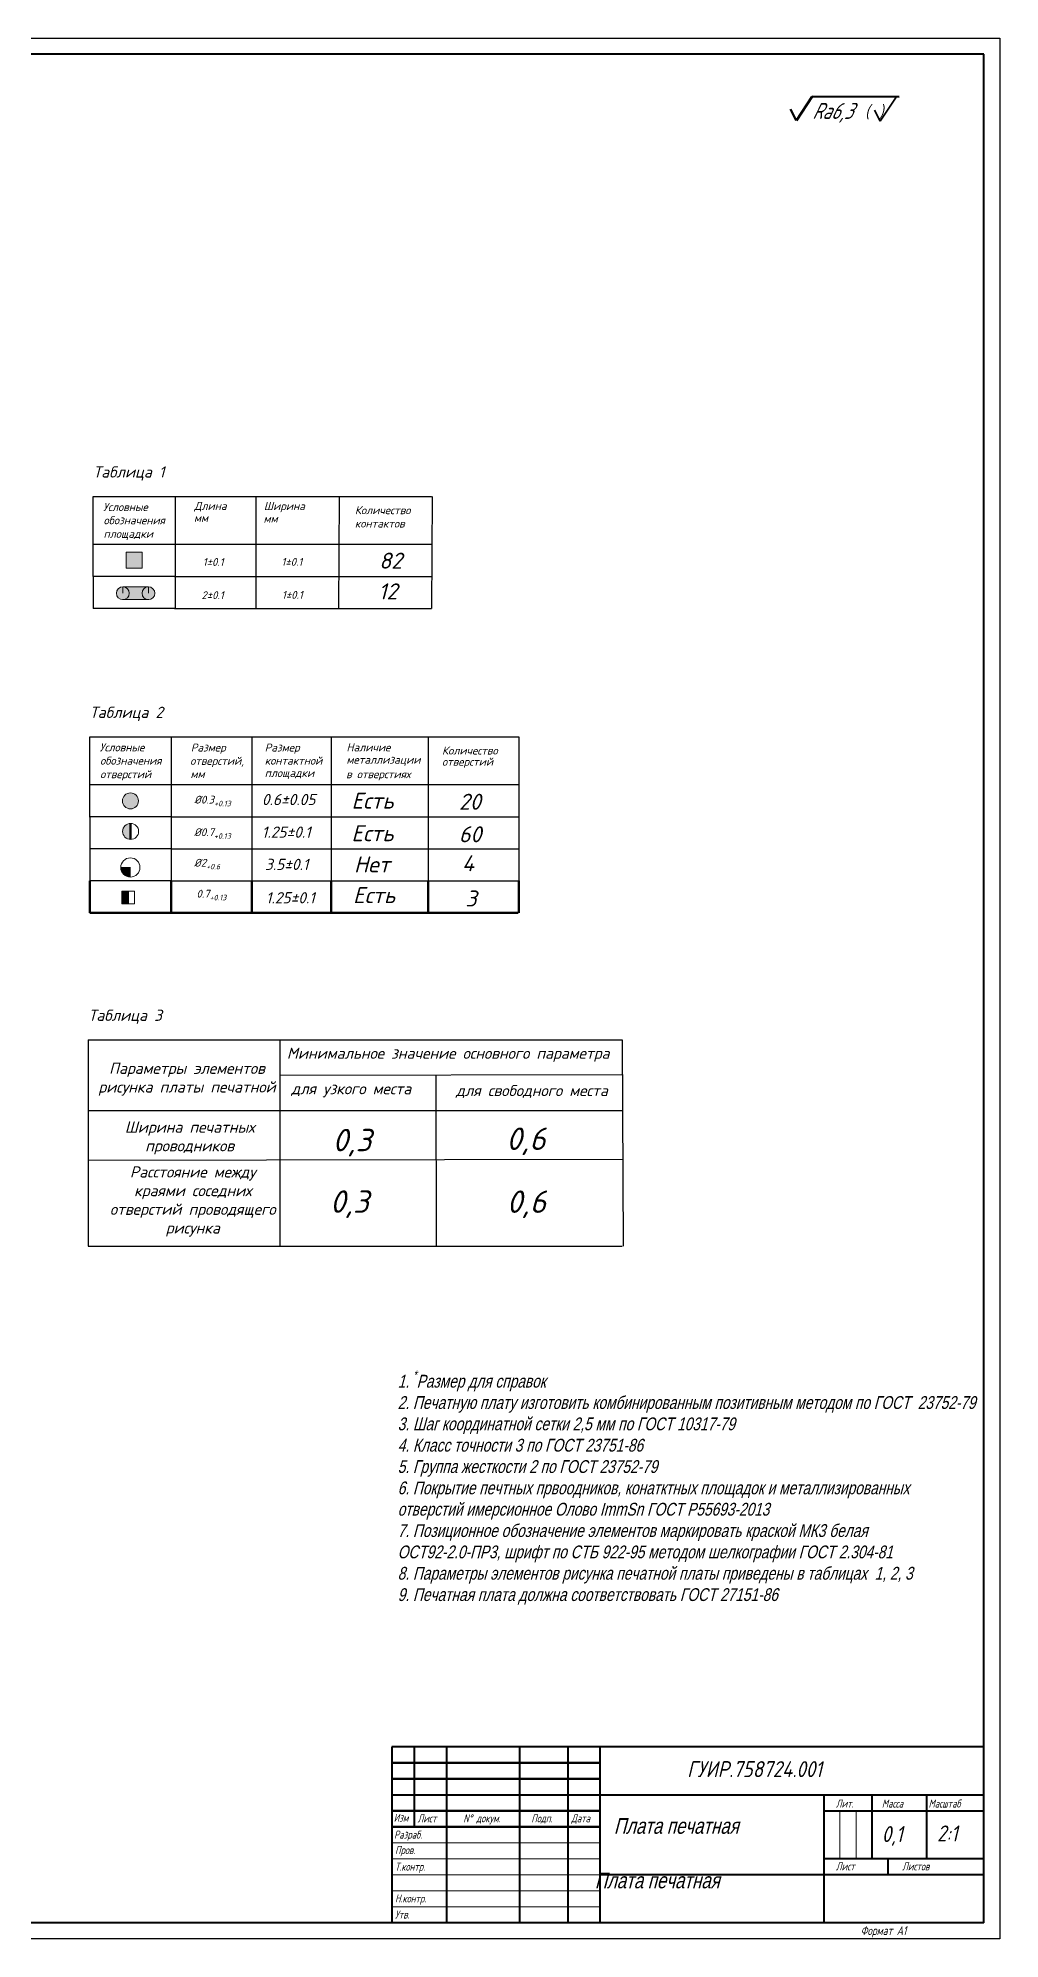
# Model space of a CAD drawing. Header units: millimetres. Extents: x 0 to 9139, y -367 to 2333.
# Drawn here: x 7052 to 7352, y 1002 to 1596 of the extents above; entities that cross this region are included whole.
import ezdxf

# ---------------------------------------------------------------- set-up
doc = ezdxf.new("R2010")
doc.units = ezdxf.units.MM
doc.header["$LTSCALE"] = 0.5
doc.layers.get('0').update_dxf_attribs({"lineweight": 60})
for name, color, linetype in [('3-размеры', 6, 'Continuous'), ('KONTUR', 7, 'Continuous'), ('MultiLayer', 9, 'Continuous'), ('PDF _Текст', 7, 'Continuous')]:
    doc.layers.add(name, color=color, linetype=linetype)
for name, color, linetype, lineweight in [('Основная', 7, 'Continuous', 40), ('текст', 7, 'Continuous', 30), ('Толстые', 7, 'Continuous', 30), ('тонкая', 7, 'Continuous', 20)]:
    doc.layers.add(name, color=color, linetype=linetype, lineweight=lineweight)
doc.styles.add('ESKD', font='standarteskd.shx', dxfattribs={"width": 0.8, "oblique": 15})
doc.styles.add('PDF ISOCPEUR Italic', font='isocpeui.ttf')
doc.styles.get("Standard").update_dxf_attribs({"font": 'isocpeui.ttf', "width": 0.9})
doc.styles.add('стиль1', font='romans.shx', dxfattribs={"width": 0.75, "oblique": 15, "height": 3.5})

msp = doc.modelspace()

# ---------------------------------------------------------------- hatches: boundary and pattern name
h = msp.add_hatch(color=256)
h.dxf.hatch_style = 1
h.paths.add_polyline_path([(7083.17, 1358.03, 1), (7078.17, 1358.03, 1)])
h.paths.add_polyline_path([(7080.73, 1351.01, 0.414214), (7078.23, 1348.51, 0.414214), (7080.73, 1346.01)])
h = msp.add_hatch(color=256)
h.dxf.hatch_style = 1
h.paths.add_polyline_path([(7080.71, 1337.39), (7077.61, 1337.39, 0.414214), (7080.71, 1334.29)])
at = {"layer": 'PDF _Текст'}
h = msp.add_hatch(color=256, dxfattribs=at)
h.dxf.hatch_style = 1
h.paths.add_polyline_path([(7084.29, 1422.94, -0.414214), (7086.29, 1424.94), (7085.29, 1424.94), (7078.29, 1424.94, -0.414214), (7080.29, 1422.94, -0.406344), (7078.34, 1420.95), (7086.23, 1420.95, -0.406344)])
h.paths.add_polyline_path([(7084.29, 1422.94, 0.406344), (7086.23, 1420.95), (7086.34, 1420.95, 0.406344), (7088.29, 1422.94, 1)])
h.paths.add_polyline_path([(7080.29, 1422.94, 1), (7076.29, 1422.94, 0.406344), (7078.23, 1420.95), (7078.34, 1420.95, 0.406344)])
h.paths.add_polyline_path([(7084.33, 1435.72), (7080.33, 1435.72), (7079.33, 1435.72), (7079.33, 1430.72), (7084.33, 1430.72)])
h = msp.add_hatch(color=256, dxfattribs=at)
h.dxf.hatch_style = 1
h.paths.add_polyline_path([(7080.04, 1325.83), (7080.04, 1329.83), (7077.98, 1329.83), (7077.98, 1325.83)])

# ---------------------------------------------------------------- linework, layer by layer
at = {"color": 0}
for p, q in [((7286.88, 1574.15), (7288.71, 1570.65)), ((7288.75, 1570.65), (7293.69, 1578.17))]:
    msp.add_line(p, q, dxfattribs=at)
for p, q in [((7293.69, 1578.17), (7320.86, 1578.03)), ((7080.73, 1351.01), (7080.73, 1346.01)), ((7067.96, 1333.02), (7067.96, 1323.02)), ((7093.39, 1333.02), (7093.39, 1323.02)), ((7118.59, 1333.02), (7118.59, 1323.02)), ((7143.37, 1333.02), (7143.37, 1323.02)), ((7173.7, 1333.02), (7173.7, 1323.02)), ((7202.01, 1323.02), (7202.01, 1333.02)), ((7067.96, 1323.02), (7201.79, 1323.02)), ((7227.38, 1057.42), (7162.38, 1057.42)), ((7227.38, 1052.42), (7162.38, 1052.42)), ((7227.38, 1042.42), (7162.38, 1042.42)), ((7227.38, 1037.42), (7162.38, 1037.42)), ((7297.38, 1007.42), (7297.38, 1007.42))]:
    msp.add_line(p, q)
at = {"color": 0, "lineweight": 35}
for p, q in [((7314.97, 1570.41), (7319.91, 1577.94)), ((7313.14, 1573.91), (7314.97, 1570.41))]:
    msp.add_line(p, q, dxfattribs=at)
at = {"layer": 'KONTUR'}
for p, q in [((6511.38, 1596.42), (7352.38, 1596.42)), ((7352.38, 1596.42), (7352.38, 1002.42)), ((7352.38, 1002.42), (6511.38, 1002.42))]:
    msp.add_line(p, q, dxfattribs=at)
at = {"layer": 'PDF _Текст'}
msp.add_line((7080.04, 1325.83), (7080.04, 1329.83), dxfattribs=at)
at = {"layer": 'Основная'}
for p, q in [((7347.38, 1591.42), (6531.38, 1591.42)), ((7347.38, 1007.42), (7347.38, 1591.42)), ((7162.38, 1062.42), (7162.38, 1007.42)), ((7347.38, 1062.42), (7162.38, 1062.42)), ((7169.38, 1037.42), (7169.38, 1062.42)), ((7179.38, 1062.42), (7179.38, 1007.42)), ((7202.38, 1007.42), (7202.38, 1062.42)), ((7217.38, 1062.42), (7217.38, 1007.42)), ((7227.38, 1062.42), (7227.38, 1007.42)), ((7162.38, 1047.42), (7347.38, 1047.42)), ((7297.38, 1047.42), (7297.38, 1007.42)), ((7312.38, 1047.42), (7312.38, 1027.42)), ((7329.38, 1047.42), (7329.38, 1027.42)), ((7297.38, 1042.42), (7347.38, 1042.42)), ((7347.38, 1022.42), (7227.38, 1022.42)), ((7347.38, 1027.42), (7297.38, 1027.42)), ((7317.38, 1027.42), (7317.38, 1022.42)), ((7347.38, 1007.42), (6519.38, 1007.42))]:
    msp.add_line(p, q, dxfattribs=at)
at = {"layer": 'Толстые', "color": 0}
for p, q in [((7069.04, 1428.14), (7069.04, 1453.13)), ((7069.04, 1453.13), (7174.78, 1453.13)), ((7094.68, 1453.13), (7094.68, 1418.13)), ((7119.87, 1453.13), (7119.87, 1418.13)), ((7145.86, 1453.15), (7145.67, 1418.13)), ((7174.97, 1453.15), (7174.78, 1418.13)), ((7174.78, 1438.14), (7069.04, 1438.14)), ((7069.04, 1428.14), (7069.04, 1418.13)), ((7094.68, 1428.14), (7069.04, 1428.14)), ((7094.46, 1428.14), (7174.78, 1428.14)), ((7094.46, 1418.13), (7069.04, 1418.13)), ((7094.46, 1418.13), (7174.78, 1418.13)), ((7067.96, 1352.96), (7067.96, 1378.02)), ((7067.96, 1378.02), (7202.01, 1378.02)), ((7093.39, 1378.02), (7093.39, 1343.02)), ((7118.59, 1378.02), (7118.59, 1343.02)), ((7143.37, 1378.02), (7143.37, 1343.02)), ((7173.7, 1378.02), (7173.7, 1343.02)), ((7202.01, 1378.02), (7202.01, 1352.62)), ((7093.39, 1368.02), (7093.39, 1333.02)), ((7118.59, 1368.02), (7118.59, 1333.02)), ((7143.37, 1368.02), (7143.37, 1333.02)), ((7173.7, 1368.02), (7173.7, 1333.02)), ((7202.01, 1363.03), (7067.96, 1363.03)), ((7093.39, 1358.01), (7093.39, 1333.02)), ((7118.59, 1358.01), (7118.59, 1333.02)), ((7143.37, 1358.01), (7143.37, 1333.02)), ((7173.7, 1358.01), (7173.7, 1333.02)), ((7067.96, 1353.03), (7067.96, 1343.02)), ((7093.39, 1353.03), (7067.96, 1353.03)), ((7093.39, 1353.03), (7202.01, 1353.03)), ((7202.01, 1353.03), (7202.01, 1343.02)), ((7093.39, 1343.02), (7067.96, 1343.02)), ((7067.96, 1343.02), (7067.96, 1333.02)), ((7093.39, 1343.02), (7202.01, 1343.02)), ((7202.01, 1343.02), (7202.01, 1333.02)), ((7093.39, 1333.02), (7067.96, 1333.02)), ((7093.39, 1333.02), (7202.01, 1333.02)), ((7067.48, 1283.35), (7234.29, 1283.35)), ((7067.48, 1283.35), (7067.48, 1218.94)), ((7127.38, 1283.35), (7127.38, 1218.94)), ((7234.29, 1283.35), (7234.63, 1218.94)), ((7127.38, 1272.35), (7234.35, 1272.51)), ((7176.07, 1272.42), (7176.15, 1218.94)), ((7067.48, 1261.35), (7234.41, 1261.35)), ((7067.48, 1245.81), (7234.49, 1246.12)), ((7067.48, 1218.94), (7234.29, 1218.94))]:
    msp.add_line(p, q, dxfattribs=at)
at = {"layer": 'тонкая'}
for p, q in [((7079.33, 1435.72), (7080.33, 1435.72)), ((7079.33, 1430.72), (7079.33, 1435.72)), ((7080.33, 1435.72), (7084.33, 1435.72)), ((7084.33, 1435.72), (7084.33, 1430.72)), ((7084.33, 1430.72), (7079.33, 1430.72)), ((7078.23, 1420.95), (7086.23, 1420.95)), ((7078.29, 1422.94), (7078.29, 1424.94)), ((7078.29, 1424.94), (7085.29, 1424.94)), ((7085.29, 1424.94), (7086.29, 1424.94)), ((7086.23, 1420.95), (7086.44, 1420.95)), ((7086.29, 1424.94), (7086.29, 1422.94)), ((7081.98, 1329.83), (7077.98, 1329.83)), ((7077.98, 1329.83), (7077.98, 1325.83)), ((7077.98, 1325.83), (7081.98, 1325.83)), ((7081.98, 1325.83), (7081.98, 1329.83)), ((7302.37, 1042.21), (7302.37, 1027.42)), ((7307.44, 1042.21), (7307.44, 1027.42)), ((7162.38, 1032.42), (7227.38, 1032.42)), ((7227.38, 1027.42), (7162.38, 1027.42)), ((7227.38, 1022.42), (7162.38, 1022.42))]:
    msp.add_line(p, q, dxfattribs=at)
for points in [[(7162.38, 1017.42), (7227.38, 1017.42)], [(7162.38, 1012.42), (7227.38, 1012.42)]]:
    msp.add_lwpolyline(points, dxfattribs=at)
for centre, radius in [((7078.29, 1422.94), 2), ((7086.29, 1422.94), 2), ((7080.67, 1358.03), 2.5), ((7080.73, 1348.51), 2.5), ((7080.65, 1337.24), 3)]:
    msp.add_circle(centre, radius, dxfattribs=at)

# ---------------------------------------------------------------- texts
at = {"insert": (7293.68, 1576.13), "char_height": 5, "attachment_point": 1, "style": 'ESKD'}
msp.add_mtext_dynamic_manual_height_columns('{\\fGOST type B|b0|i1|c0|p2;Ra6,3}', width=68.69, gutter_width=50, heights=[0], dxfattribs=at)
at = {"char_height": 5, "attachment_point": 1}
for s, width, insert in [('{\\fGOST type B|b0|i1|c204|p34;ГУИР.758724.001}', 68.69, (7254.62, 1057.99)), ('{\\fGOST type B|b0|i1|c204|p34;0,1}', 14.9252, (7315.47, 1037.69)), ('{\\fGOST type B|b0|i1|c204|p34;2\\fGOST type B|b0|i1|c0|p34;:\\fGOST type B|b0|i1|c204|p34;1}', 14.9252, (7332.71, 1037.9))]:
    msp.add_mtext_dynamic_manual_height_columns(s, width=width, gutter_width=50, heights=[0], dxfattribs=dict(at, insert=insert))
at = {"char_height": 7, "width": 105.9279, "attachment_point": 1, "style": 'ESKD'}
for insert in [(7227.57, 1040.2), (7221.62, 1023.16)]:
    msp.add_mtext('\\pxt1;  {\\H0.7x;Плата печатная}', dxfattribs=dict(at, insert=insert))
at = {"layer": '3-размеры', "color": 0, "style": 'ESKD', "oblique": 15, "width": 0.8}
msp.add_text('(   )', height=3.5, dxfattribs=at).set_placement((7310.41, 1572.07))
at = {"layer": 'MultiLayer', "color": 0, "lineweight": -2, "insert": (7164.17, 1180.07), "char_height": 4, "attachment_point": 1, "style": 'ESKD'}
msp.add_mtext_dynamic_manual_height_columns('\\A1;1. {\\H0.7x;\\S*^ ;}Размер для справок\\P2. Печатную плату изготовить комбинированным позитивным методом по ГОСТ  23752-79\\P3. Шаг координатной сетки 2,5 мм по ГОСТ 10317-79\\P4. Класс точности 3 по ГОСТ 23751-86\\P5. Группа жесткости 2 по ГОСТ 23752-79{\\A0; \\P6. Покрытие печтных првоодников, конатктных площадок и металлизированных отверстий имерсионное Олово ImmSn ГОСТ Р55693-2013\\P7. Позиционное обозначение элементов маркировать краской МК3 белая ОСТ92-2.0-ПР3, шрифт по СТБ 922-95 методом шелкографии ГОСТ 2.304-81\\P8. Параметры элементов рисунка печатной платы приведены в таблицах  1, 2, 3\\P9. Печатная плата должна соответствовать ГОСТ 27151-86}', width=173, gutter_width=50, heights=[0], dxfattribs=at)
at = {"layer": 'PDF _Текст', "color": 0, "attachment_point": 7, "style": 'PDF ISOCPEUR Italic'}
for s, insert, char_height in [('Таблица 1', (7069.04, 1458.13), 3.5), ('Условные', (7072.13, 1448.63), 2.5), ('Длина', (7100.6, 1448.44), 2.5), ('Ширина', (7122.35, 1448.24), 2.5), ('Количество', (7150.79, 1447.62), 2.5), ('обозначения', (7072.26, 1444.47), 2.5001), ('мм', (7100.51, 1445.2), 2.5), ('мм', (7122.26, 1445), 2.5), ('контактов', (7150.79, 1443.46), 2.5), ('площадки', (7072.26, 1439.56), 2.5), ('\\A1;1%%P0.1', (7103.26, 1431.47), 2.45), ('\\A1;1%%P0.1', (7127.84, 1431.51), 2.45), ('82', (7158.38, 1430.61), 5), ('12', (7158.18, 1421.02), 5), ('\\A1;2%%P0.1', (7102.84, 1421.08), 2.45), ('\\A1;1%%P0.1', (7128, 1421.2), 2.45), ('Таблица 2', (7067.96, 1383.02), 3.5), ('Условные', (7071.05, 1373.53), 2.5), ('Размер', (7099.53, 1372.78), 2.5), ('Размер', (7122.62, 1372.78), 2.5), ('Наличие', (7148.17, 1373.53), 2.5), ('Количество', (7178.03, 1372.52), 2.5), ('обозначения', (7071.19, 1369.37), 2.5001), ('отверстий', (7071.19, 1364.45), 2.5), ('отверстий,', (7099.33, 1368.62), 2.5), ('мм', (7099.43, 1365.2), 2.5), ('площадки', (7122.62, 1364.83), 2.5), ('контактной', (7122.62, 1369.37), 2.5), ('в отверстиях', (7148.06, 1364.45), 2.5001), ('металлизации', (7148.17, 1368.99), 2.5001), ('отверстий', (7178.03, 1368.36), 2.5), ('Есть', (7149.73, 1355.61), 5), ('20', (7183.32, 1355.28), 5), ('0.6±0.05', (7121.74, 1356.71), 3.5), ('\\A1;%%C0.7{\\H0.7x;\\S^ +0.13;}', (7100.54, 1346.19), 2.45), ('1.25±0.1', (7121.71, 1346.54), 3.5), ('Есть', (7149.71, 1345.44), 5), ('3.5±0.1', (7122.68, 1336.46), 3.5), ('Нет', (7150.52, 1335.71), 5), ('4', (7184.28, 1336.05), 5), ('Есть', (7150.21, 1326.1), 5), ('\\A1;0.7{\\H0.7x;\\S^ +0.13;}', (7101.3, 1326.99), 2.45), ('1.25±0.1', (7122.99, 1326.03), 3.5), ('3', (7185.34, 1325.05), 5), ('Таблица 3', (7067.53, 1288.35), 3.5), ('Минимальное значение основного параметра', (7129.54, 1276.5), 3.5001), ('для узкого места', (7130.89, 1265.41), 3.5001), ('для свободного места', (7182.36, 1265.24), 3.5001)]:
    msp.add_mtext(s, dxfattribs=dict(at, insert=insert, char_height=char_height))
for s, insert, char_height, width in [('\\A1;%%C0.3{\\H0.7x;\\S^ +0.13;}', (7100.57, 1356.37), 2.45, 10.0805), ('60', (7183.29, 1345.11), 5, 10.1649), ('\\A1;%%C2{\\H0.7x;\\S^ +0.6;}', (7100.54, 1336.66), 2.45, 6.5908), ('\\pxqc;Параметры элементов \\Pрисунка платы печатной', (7071.01, 1265.95), 3.5001, 54.6394), ('\\pxqc;Ширина печатных проводников', (7072.62, 1247.59), 3.5001, 53.084), ('0,3', (7143.85, 1246.93), 7, 22.2309), ('0,6', (7198.13, 1247.34), 7, 22.2309), ('\\pxqc;Расстояние между краями соседних отверстий проводящего рисунка', (7073.59, 1221.9), 3.5001, 53.084), ('0,3', (7143.04, 1227.71), 7, 22.2309), ('0,6', (7198.27, 1227.68), 7, 22.2309)]:
    msp.add_mtext(s, dxfattribs=dict(at, insert=insert, char_height=char_height, width=width))
at = {"layer": 'текст', "style": 'стиль1', "oblique": 15, "width": 0.75}
for s, height, p in [('Лит.', 2.5, (7301.1, 1043.49)), ('Масса', 2.5, (7315.47, 1043.49)), ('Масштаб', 2.5, (7330.06, 1043.49)), ('Изм', 2.5, (7162.92, 1039.03)), ('Лист', 2.5, (7170.4, 1038.88)), ('N%%d докум. ', 2.5, (7184.68, 1038.88)), ('Подп.', 2.5, (7205.93, 1038.88)), ('Дата', 2.5, (7218.39, 1038.88)), ('Разраб.', 2.5, (7163.04, 1033.78)), ('Пров.', 2.5, (7163.34, 1028.95)), ('Т.контр.', 2.5, (7163.34, 1023.76)), ('Лист', 2.5, (7301.1, 1023.87)), ('Листов', 2.5, (7321.82, 1023.87)), ('Н.контр.', 2.5, (7163.34, 1013.83)), ('Утв.', 2.5, (7163.34, 1008.81)), ('Формат А1', 2.75, (7308.84, 1003.67))]:
    msp.add_text(s, height=height, dxfattribs=at).set_placement(p)

doc.saveas('drawing.dxf')
